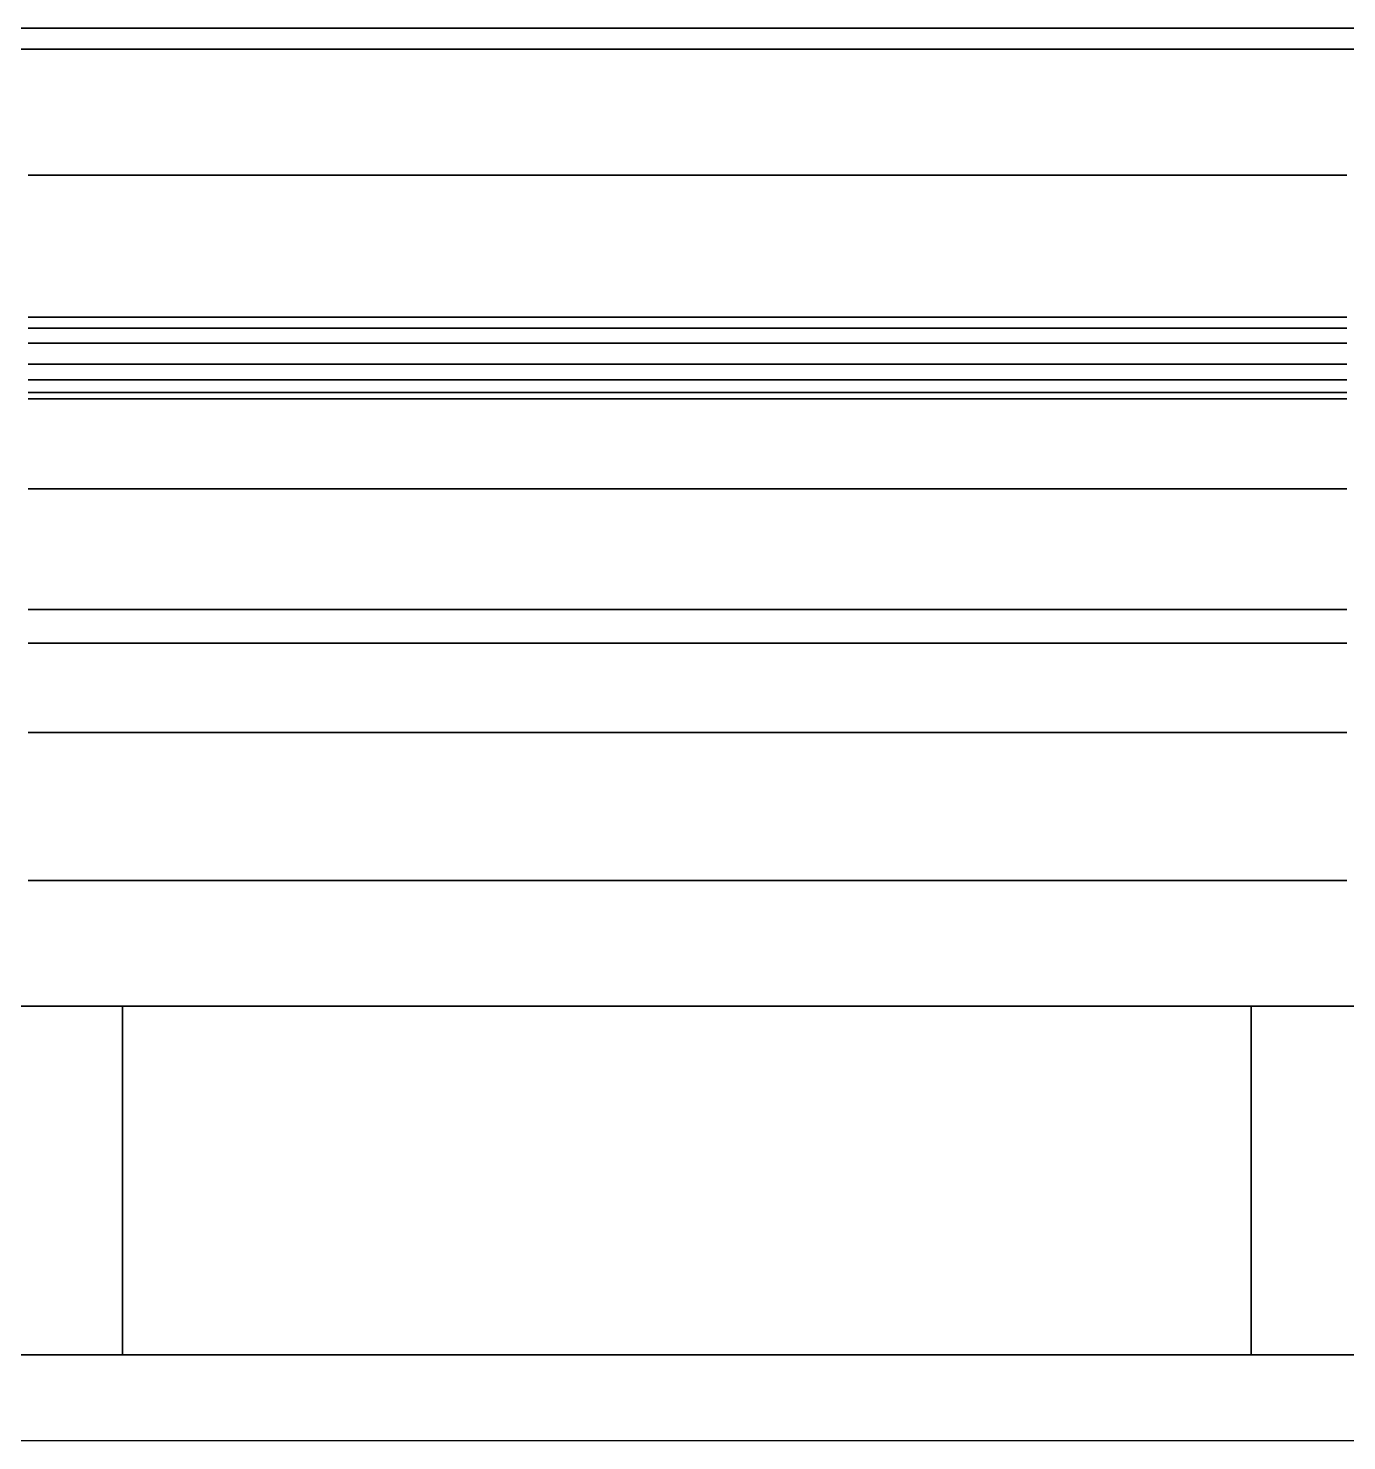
# Model space of a CAD drawing. Header units: millimetres. Extents: x 2509 to 128734, y 2492 to 91667.
# Drawn here: x 56035 to 56663, y 57006 to 57679 of the extents above; entities that cross this region are included whole.
import ezdxf

# ---------------------------------------------------------------- set-up
doc = ezdxf.new("R2010")
doc.units = ezdxf.units.MM
doc.linetypes.add('CENTER', pattern=[50.8, 31.75, -6.35, 6.35, -6.35])
for name, color, linetype in [('7标注层', 4, 'Continuous'), ('SSH_搬运系统', 7, 'Continuous'), ('SSH_货架系统', 7, 'Continuous')]:
    doc.layers.add(name, color=color, linetype=linetype)

# ---------------------------------------------------------------- blocks, each defined once
blk = doc.blocks.new('SSH-提升机')
at = {"layer": 'SSH_搬运系统', "lineweight": 35}
for p, q in [((775813.76, 264144.22), (775813.76, 266207.22)), ((775813.76, 264144.22), (775813.76, 266207.22)), ((776269.76, 266154.22), (776269.76, 264204.22)), ((776269.76, 266147.21), (776269.76, 264204.22)), ((776435.76, 266034.72), (776435.76, 264316.72)), ((775803.76, 265726.72), (775803.76, 264626.72)), ((775873.76, 265490.2), (775873.76, 264861.72)), ((775873.76, 265490.2), (775873.76, 264861.72)), ((775941.45, 265490.2), (775941.45, 264861.73)), ((775946.65, 265490.2), (775946.65, 264861.73)), ((775953.76, 264861.72), (775953.76, 265490.2)), ((775963.76, 264861.72), (775963.76, 265490.2)), ((775971.26, 264861.72), (775971.26, 265490.2)), ((775977.26, 264861.72), (775977.26, 265490.2)), ((775980.26, 265490.2), (775980.26, 264861.72)), ((776023.26, 265490.2), (776023.26, 264861.72)), ((776080.76, 265490.2), (776080.76, 264861.72)), ((776096.76, 264861.72), (776096.76, 265490.2)), ((776139.26, 264861.72), (776139.26, 265490.21)), ((776139.26, 264861.72), (776139.26, 265490.21)), ((776209.76, 264861.73), (776209.76, 265490.21)), ((776435.76, 265444.72), (776269.77, 265444.72)), ((776269.77, 264906.72), (776435.76, 264906.72)), ((776269.77, 264906.72), (776435.76, 264906.72))]:
    blk.add_line(p, q, dxfattribs=at)
blk = doc.blocks.new('*U218')
at = {"layer": 'SSH_货架系统', "color": 2}
blk.add_line((742835.45, 235511.29), (761084.09, 235511.29), dxfattribs=at)
blk = doc.blocks.new('A$C78651db9')
at = {"layer": 'SSH_搬运系统', "color": 7, "linetype": 'ByBlock', "lineweight": -2, "rotation": 270}
blk.add_blockref('SSH-提升机', (-260687.53, 781742.84), dxfattribs=at)
at = {"layer": 'SSH_货架系统', "rotation": 180}
blk.add_blockref('*U218', (763477.58, 240777.37), dxfattribs=at)

msp = doc.modelspace()

# ---------------------------------------------------------------- block references
at = {"layer": '7标注层', "linetype": 'CENTER'}
msp.add_blockref('A$C78651db9', (51860.401, 51740.213), dxfattribs=at)

doc.saveas('drawing.dxf')
